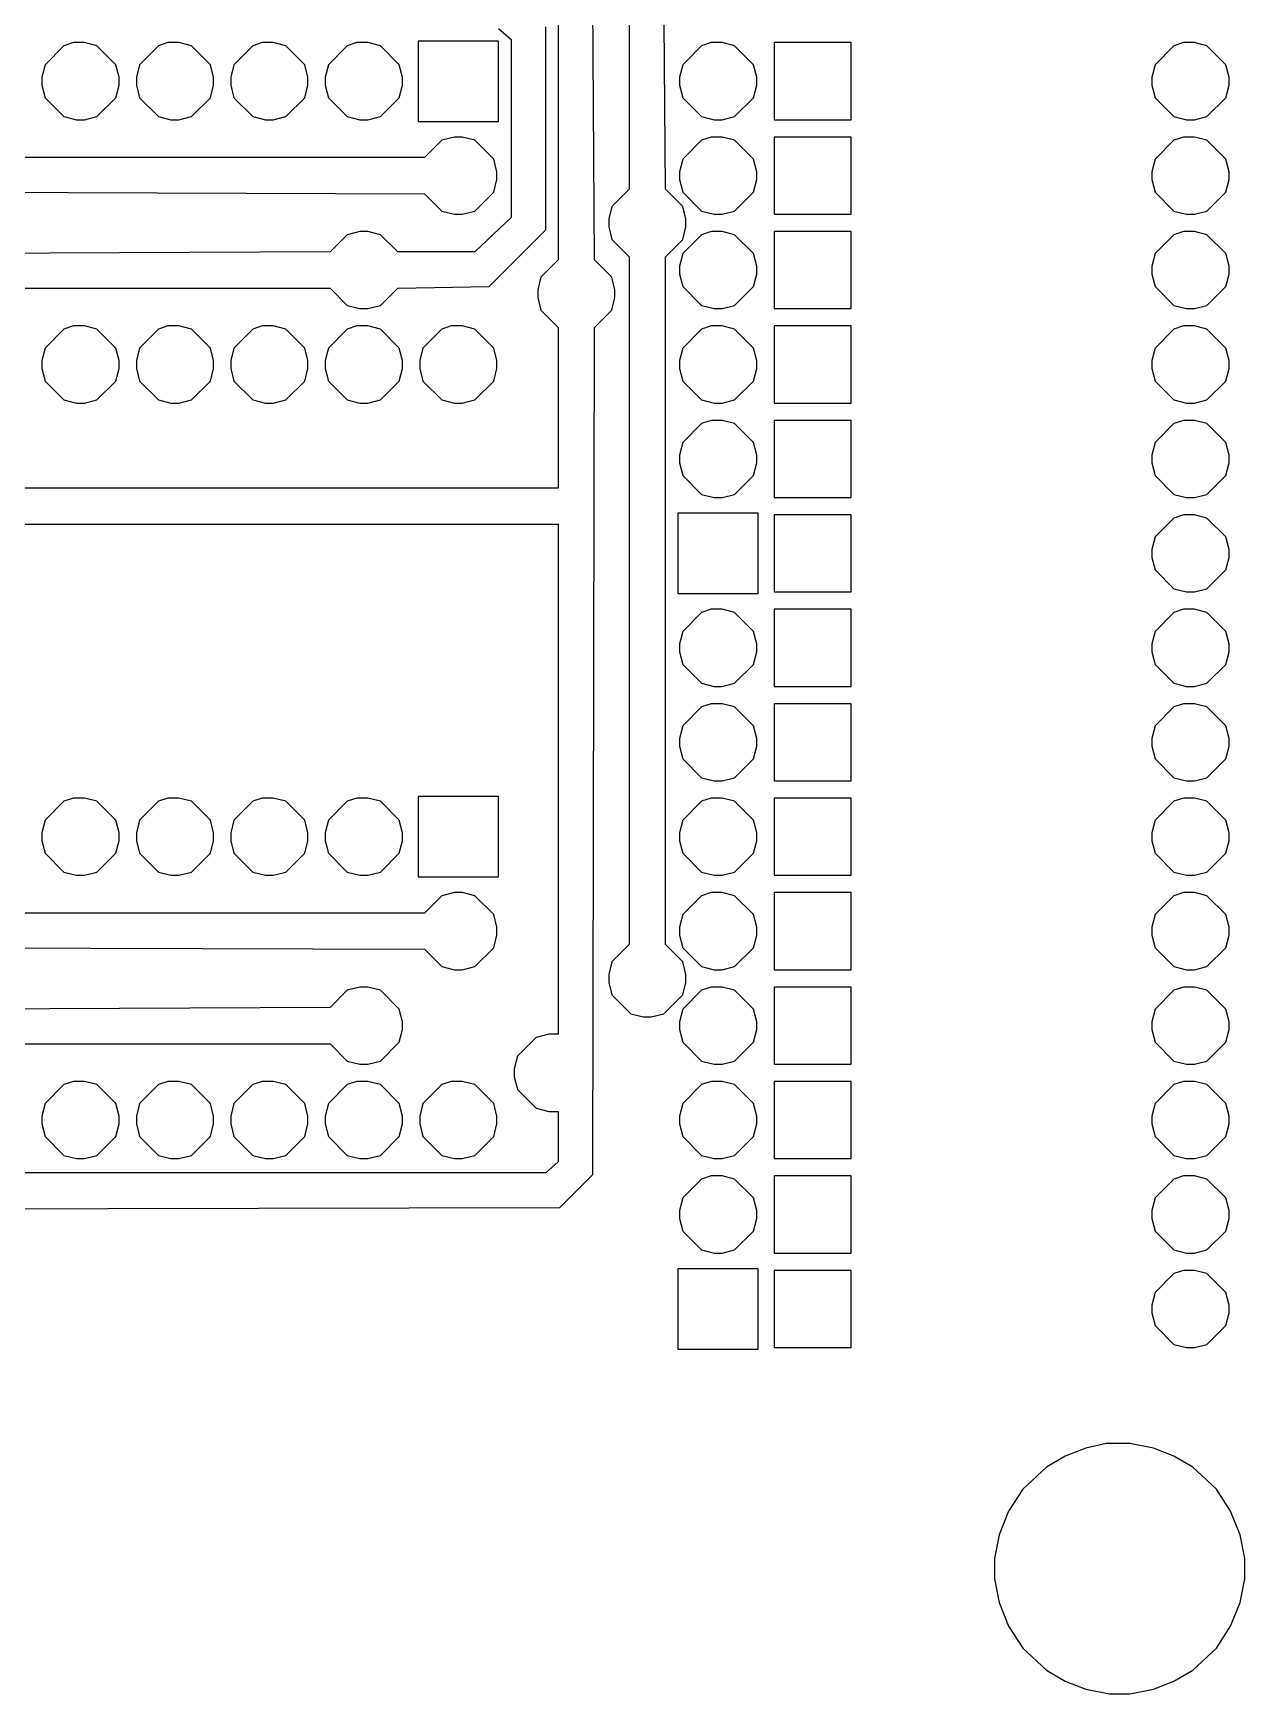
# Model space of a CAD drawing. Header units: millimetres. Extents: x 2 to 82, y 1 to 183.
# Drawn here: x 49.55 to 82.13, y 1.06 to 45.72 of the extents above; entities that cross this region are included whole.
import ezdxf

# ---------------------------------------------------------------- set-up
doc = ezdxf.new("R2010")
doc.units = ezdxf.units.MM
doc.layers.add('Default', color=70, linetype='Continuous')

msp = doc.modelspace()

# ---------------------------------------------------------------- linework, layer by layer
at = {"layer": 'Default'}
for points in [[(65.574333, 46.820667), (65.574333, 41.529), (65.108667, 41.063333), (65.024, 40.724667), (65.024, 40.513), (65.108667, 40.174333), (65.574333, 39.708667), (65.574333, 21.209), (65.108667, 20.743333), (65.024, 20.404667), (65.024, 20.193), (65.108667, 19.854333), (65.616667, 19.346333), (65.955333, 19.261667), (66.167, 19.261667), (66.505667, 19.346333), (67.013667, 19.854333), (67.098333, 20.193), (67.098333, 20.404667), (67.013667, 20.743333), (66.548, 21.209), (66.548, 39.708667), (67.013667, 40.174333), (67.098333, 40.513), (67.098333, 40.724667), (67.013667, 41.063333), (66.548, 41.529), (66.505667, 47.159333)], [(65.574333, 46.820667), (65.574333, 41.529), (65.108667, 41.063333), (65.024, 40.724667), (65.024, 40.513), (65.108667, 40.174333), (65.574333, 39.708667), (65.574333, 21.209), (65.108667, 20.743333), (65.024, 20.404667), (65.024, 20.193), (65.108667, 19.854333), (65.616667, 19.346333), (65.955333, 19.261667), (66.167, 19.261667), (66.505667, 19.346333), (67.013667, 19.854333), (67.098333, 20.193), (67.098333, 20.404667), (67.013667, 20.743333), (66.548, 21.209), (66.548, 39.708667), (67.013667, 40.174333), (67.098333, 40.513), (67.098333, 40.724667), (67.013667, 41.063333), (66.548, 41.529), (66.505667, 47.159333)], [(47.498, 14.097), (63.711667, 14.139333), (64.600667, 15.028333), (64.643, 37.803667), (65.108667, 38.269333), (65.193333, 38.608), (65.193333, 38.819667), (65.108667, 39.158333), (64.643, 39.624), (64.600667, 46.524333)], [(47.498, 14.097), (63.711667, 14.139333), (64.600667, 15.028333), (64.643, 37.803667), (65.108667, 38.269333), (65.193333, 38.608), (65.193333, 38.819667), (65.108667, 39.158333), (64.643, 39.624), (64.600667, 46.524333)], [(63.669333, 46.185667), (63.669333, 39.624), (63.203667, 39.158333), (63.119, 38.819667), (63.119, 38.608), (63.203667, 38.269333), (63.669333, 37.803667), (63.669333, 33.485667), (41.571333, 33.485667)], [(63.669333, 46.185667), (63.669333, 39.624), (63.203667, 39.158333), (63.119, 38.819667), (63.119, 38.608), (63.203667, 38.269333), (63.669333, 37.803667), (63.669333, 33.485667), (41.571333, 33.485667)], [(62.060667, 45.847), (62.399333, 45.550667), (62.399333, 40.767), (61.425667, 39.835667), (59.351333, 39.835667), (58.885667, 40.301333), (58.547, 40.386), (58.335333, 40.386), (57.996667, 40.301333), (57.531, 39.835667), (48.090667, 39.793333)], [(62.060667, 45.847), (62.399333, 45.550667), (62.399333, 40.767), (61.425667, 39.835667), (59.351333, 39.835667), (58.885667, 40.301333), (58.547, 40.386), (58.335333, 40.386), (57.996667, 40.301333), (57.531, 39.835667), (48.090667, 39.793333)], [(48.471667, 38.862), (57.531, 38.862), (57.996667, 38.396333), (58.335333, 38.311667), (58.547, 38.311667), (58.885667, 38.396333), (59.351333, 38.862), (61.806667, 38.904333), (63.330667, 40.428333), (63.330667, 45.889333)], [(48.471667, 38.862), (57.531, 38.862), (57.996667, 38.396333), (58.335333, 38.311667), (58.547, 38.311667), (58.885667, 38.396333), (59.351333, 38.862), (61.806667, 38.904333), (63.330667, 40.428333), (63.330667, 45.889333)], [(50.630667, 45.466), (50.630667, 45.466), (50.376667, 45.381333), (49.868667, 44.873333), (49.784, 44.534667), (49.784, 44.323), (49.868667, 43.984333), (50.376667, 43.476333), (50.715333, 43.391667), (50.927, 43.391667), (51.265667, 43.476333), (51.773667, 43.984333), (51.858333, 44.323), (51.858333, 44.534667), (51.773667, 44.873333), (51.265667, 45.381333), (50.927, 45.466), (50.630667, 45.466)], [(50.630667, 45.466), (50.630667, 45.466), (50.376667, 45.381333), (49.868667, 44.873333), (49.784, 44.534667), (49.784, 44.323), (49.868667, 43.984333), (50.376667, 43.476333), (50.715333, 43.391667), (50.927, 43.391667), (51.265667, 43.476333), (51.773667, 43.984333), (51.858333, 44.323), (51.858333, 44.534667), (51.773667, 44.873333), (51.265667, 45.381333), (50.927, 45.466), (50.630667, 45.466)], [(53.170667, 45.466), (53.170667, 45.466), (52.916667, 45.381333), (52.408667, 44.873333), (52.324, 44.534667), (52.324, 44.323), (52.408667, 43.984333), (52.916667, 43.476333), (53.255333, 43.391667), (53.467, 43.391667), (53.805667, 43.476333), (54.313667, 43.984333), (54.398333, 44.323), (54.398333, 44.534667), (54.313667, 44.873333), (53.805667, 45.381333), (53.467, 45.466), (53.170667, 45.466)], [(53.170667, 45.466), (53.170667, 45.466), (52.916667, 45.381333), (52.408667, 44.873333), (52.324, 44.534667), (52.324, 44.323), (52.408667, 43.984333), (52.916667, 43.476333), (53.255333, 43.391667), (53.467, 43.391667), (53.805667, 43.476333), (54.313667, 43.984333), (54.398333, 44.323), (54.398333, 44.534667), (54.313667, 44.873333), (53.805667, 45.381333), (53.467, 45.466), (53.170667, 45.466)], [(55.710667, 45.466), (55.710667, 45.466), (55.456667, 45.381333), (54.948667, 44.873333), (54.864, 44.534667), (54.864, 44.323), (54.948667, 43.984333), (55.456667, 43.476333), (55.795333, 43.391667), (56.007, 43.391667), (56.345667, 43.476333), (56.853667, 43.984333), (56.938333, 44.323), (56.938333, 44.534667), (56.853667, 44.873333), (56.345667, 45.381333), (56.007, 45.466), (55.710667, 45.466)], [(55.710667, 45.466), (55.710667, 45.466), (55.456667, 45.381333), (54.948667, 44.873333), (54.864, 44.534667), (54.864, 44.323), (54.948667, 43.984333), (55.456667, 43.476333), (55.795333, 43.391667), (56.007, 43.391667), (56.345667, 43.476333), (56.853667, 43.984333), (56.938333, 44.323), (56.938333, 44.534667), (56.853667, 44.873333), (56.345667, 45.381333), (56.007, 45.466), (55.710667, 45.466)], [(58.250667, 45.466), (58.250667, 45.466), (57.996667, 45.381333), (57.488667, 44.873333), (57.404, 44.534667), (57.404, 44.323), (57.488667, 43.984333), (57.996667, 43.476333), (58.335333, 43.391667), (58.547, 43.391667), (58.885667, 43.476333), (59.393667, 43.984333), (59.478333, 44.323), (59.478333, 44.534667), (59.393667, 44.873333), (58.885667, 45.381333), (58.547, 45.466), (58.250667, 45.466)], [(58.250667, 45.466), (58.250667, 45.466), (57.996667, 45.381333), (57.488667, 44.873333), (57.404, 44.534667), (57.404, 44.323), (57.488667, 43.984333), (57.996667, 43.476333), (58.335333, 43.391667), (58.547, 43.391667), (58.885667, 43.476333), (59.393667, 43.984333), (59.478333, 44.323), (59.478333, 44.534667), (59.393667, 44.873333), (58.885667, 45.381333), (58.547, 45.466), (58.250667, 45.466)], [(59.901667, 45.508333), (59.901667, 45.508333), (59.901667, 43.349333), (62.060667, 43.349333), (62.060667, 45.508333), (59.901667, 45.508333)], [(59.901667, 45.508333), (59.901667, 45.508333), (59.901667, 43.349333), (62.060667, 43.349333), (62.060667, 45.508333), (59.901667, 45.508333)], [(67.775667, 45.466), (67.775667, 45.466), (67.521667, 45.381333), (67.013667, 44.873333), (66.929, 44.534667), (66.929, 44.323), (67.013667, 43.984333), (67.521667, 43.476333), (67.860333, 43.391667), (68.072, 43.391667), (68.410667, 43.476333), (68.918667, 43.984333), (69.003333, 44.323), (69.003333, 44.534667), (68.918667, 44.873333), (68.410667, 45.381333), (68.072, 45.466), (67.775667, 45.466)], [(67.775667, 45.466), (67.775667, 45.466), (67.521667, 45.381333), (67.013667, 44.873333), (66.929, 44.534667), (66.929, 44.323), (67.013667, 43.984333), (67.521667, 43.476333), (67.860333, 43.391667), (68.072, 43.391667), (68.410667, 43.476333), (68.918667, 43.984333), (69.003333, 44.323), (69.003333, 44.534667), (68.918667, 44.873333), (68.410667, 45.381333), (68.072, 45.466), (67.775667, 45.466)], [(69.469, 45.466), (69.469, 45.466), (69.469, 43.391667), (71.543333, 43.391667), (71.543333, 45.466), (69.469, 45.466)], [(69.469, 45.466), (69.469, 45.466), (69.469, 43.391667), (71.543333, 43.391667), (71.543333, 45.466), (69.469, 45.466)], [(80.475667, 45.466), (80.475667, 45.466), (80.221667, 45.381333), (79.713667, 44.873333), (79.629, 44.534667), (79.629, 44.323), (79.713667, 43.984333), (80.221667, 43.476333), (80.560333, 43.391667), (80.772, 43.391667), (81.110667, 43.476333), (81.618667, 43.984333), (81.703333, 44.323), (81.703333, 44.534667), (81.618667, 44.873333), (81.110667, 45.381333), (80.772, 45.466), (80.475667, 45.466)], [(80.475667, 45.466), (80.475667, 45.466), (80.221667, 45.381333), (79.713667, 44.873333), (79.629, 44.534667), (79.629, 44.323), (79.713667, 43.984333), (80.221667, 43.476333), (80.560333, 43.391667), (80.772, 43.391667), (81.110667, 43.476333), (81.618667, 43.984333), (81.703333, 44.323), (81.703333, 44.534667), (81.618667, 44.873333), (81.110667, 45.381333), (80.772, 45.466), (80.475667, 45.466)], [(48.090667, 41.444333), (60.071, 41.402), (60.536667, 40.936333), (60.875333, 40.851667), (61.087, 40.851667), (61.425667, 40.936333), (61.933667, 41.444333), (62.018333, 41.783), (62.018333, 41.994667), (61.933667, 42.333333), (61.425667, 42.841333), (61.087, 42.926), (60.875333, 42.926), (60.536667, 42.841333), (60.071, 42.375667), (48.471667, 42.375667)], [(48.090667, 41.444333), (60.071, 41.402), (60.536667, 40.936333), (60.875333, 40.851667), (61.087, 40.851667), (61.425667, 40.936333), (61.933667, 41.444333), (62.018333, 41.783), (62.018333, 41.994667), (61.933667, 42.333333), (61.425667, 42.841333), (61.087, 42.926), (60.875333, 42.926), (60.536667, 42.841333), (60.071, 42.375667), (48.471667, 42.375667)], [(67.775667, 42.926), (67.775667, 42.926), (67.521667, 42.841333), (67.013667, 42.333333), (66.929, 41.994667), (66.929, 41.783), (67.013667, 41.444333), (67.521667, 40.936333), (67.860333, 40.851667), (68.072, 40.851667), (68.410667, 40.936333), (68.918667, 41.444333), (69.003333, 41.783), (69.003333, 41.994667), (68.918667, 42.333333), (68.410667, 42.841333), (68.072, 42.926), (67.775667, 42.926)], [(67.775667, 42.926), (67.775667, 42.926), (67.521667, 42.841333), (67.013667, 42.333333), (66.929, 41.994667), (66.929, 41.783), (67.013667, 41.444333), (67.521667, 40.936333), (67.860333, 40.851667), (68.072, 40.851667), (68.410667, 40.936333), (68.918667, 41.444333), (69.003333, 41.783), (69.003333, 41.994667), (68.918667, 42.333333), (68.410667, 42.841333), (68.072, 42.926), (67.775667, 42.926)], [(69.469, 42.926), (69.469, 42.926), (69.469, 40.851667), (71.543333, 40.851667), (71.543333, 42.926), (69.469, 42.926)], [(69.469, 42.926), (69.469, 42.926), (69.469, 40.851667), (71.543333, 40.851667), (71.543333, 42.926), (69.469, 42.926)], [(80.475667, 42.926), (80.475667, 42.926), (80.221667, 42.841333), (79.713667, 42.333333), (79.629, 41.994667), (79.629, 41.783), (79.713667, 41.444333), (80.221667, 40.936333), (80.560333, 40.851667), (80.772, 40.851667), (81.110667, 40.936333), (81.618667, 41.444333), (81.703333, 41.783), (81.703333, 41.994667), (81.618667, 42.333333), (81.110667, 42.841333), (80.772, 42.926), (80.475667, 42.926)], [(80.475667, 42.926), (80.475667, 42.926), (80.221667, 42.841333), (79.713667, 42.333333), (79.629, 41.994667), (79.629, 41.783), (79.713667, 41.444333), (80.221667, 40.936333), (80.560333, 40.851667), (80.772, 40.851667), (81.110667, 40.936333), (81.618667, 41.444333), (81.703333, 41.783), (81.703333, 41.994667), (81.618667, 42.333333), (81.110667, 42.841333), (80.772, 42.926), (80.475667, 42.926)], [(67.775667, 40.386), (67.775667, 40.386), (67.521667, 40.301333), (67.013667, 39.793333), (66.929, 39.454667), (66.929, 39.243), (67.013667, 38.904333), (67.521667, 38.396333), (67.860333, 38.311667), (68.072, 38.311667), (68.410667, 38.396333), (68.918667, 38.904333), (69.003333, 39.243), (69.003333, 39.454667), (68.918667, 39.793333), (68.410667, 40.301333), (68.072, 40.386), (67.775667, 40.386)], [(67.775667, 40.386), (67.775667, 40.386), (67.521667, 40.301333), (67.013667, 39.793333), (66.929, 39.454667), (66.929, 39.243), (67.013667, 38.904333), (67.521667, 38.396333), (67.860333, 38.311667), (68.072, 38.311667), (68.410667, 38.396333), (68.918667, 38.904333), (69.003333, 39.243), (69.003333, 39.454667), (68.918667, 39.793333), (68.410667, 40.301333), (68.072, 40.386), (67.775667, 40.386)], [(69.469, 40.386), (69.469, 40.386), (69.469, 38.311667), (71.543333, 38.311667), (71.543333, 40.386), (69.469, 40.386)], [(69.469, 40.386), (69.469, 40.386), (69.469, 38.311667), (71.543333, 38.311667), (71.543333, 40.386), (69.469, 40.386)], [(80.475667, 40.386), (80.475667, 40.386), (80.221667, 40.301333), (79.713667, 39.793333), (79.629, 39.454667), (79.629, 39.243), (79.713667, 38.904333), (80.221667, 38.396333), (80.560333, 38.311667), (80.772, 38.311667), (81.110667, 38.396333), (81.618667, 38.904333), (81.703333, 39.243), (81.703333, 39.454667), (81.618667, 39.793333), (81.110667, 40.301333), (80.772, 40.386), (80.475667, 40.386)], [(80.475667, 40.386), (80.475667, 40.386), (80.221667, 40.301333), (79.713667, 39.793333), (79.629, 39.454667), (79.629, 39.243), (79.713667, 38.904333), (80.221667, 38.396333), (80.560333, 38.311667), (80.772, 38.311667), (81.110667, 38.396333), (81.618667, 38.904333), (81.703333, 39.243), (81.703333, 39.454667), (81.618667, 39.793333), (81.110667, 40.301333), (80.772, 40.386), (80.475667, 40.386)], [(50.630667, 37.846), (50.630667, 37.846), (50.376667, 37.761333), (49.868667, 37.253333), (49.784, 36.914667), (49.784, 36.703), (49.868667, 36.364333), (50.376667, 35.856333), (50.715333, 35.771667), (50.927, 35.771667), (51.265667, 35.856333), (51.773667, 36.364333), (51.858333, 36.703), (51.858333, 36.914667), (51.773667, 37.253333), (51.265667, 37.761333), (50.927, 37.846), (50.630667, 37.846)], [(50.630667, 37.846), (50.630667, 37.846), (50.376667, 37.761333), (49.868667, 37.253333), (49.784, 36.914667), (49.784, 36.703), (49.868667, 36.364333), (50.376667, 35.856333), (50.715333, 35.771667), (50.927, 35.771667), (51.265667, 35.856333), (51.773667, 36.364333), (51.858333, 36.703), (51.858333, 36.914667), (51.773667, 37.253333), (51.265667, 37.761333), (50.927, 37.846), (50.630667, 37.846)], [(53.170667, 37.846), (53.170667, 37.846), (52.916667, 37.761333), (52.408667, 37.253333), (52.324, 36.914667), (52.324, 36.703), (52.408667, 36.364333), (52.916667, 35.856333), (53.255333, 35.771667), (53.467, 35.771667), (53.805667, 35.856333), (54.313667, 36.364333), (54.398333, 36.703), (54.398333, 36.914667), (54.313667, 37.253333), (53.805667, 37.761333), (53.467, 37.846), (53.170667, 37.846)], [(53.170667, 37.846), (53.170667, 37.846), (52.916667, 37.761333), (52.408667, 37.253333), (52.324, 36.914667), (52.324, 36.703), (52.408667, 36.364333), (52.916667, 35.856333), (53.255333, 35.771667), (53.467, 35.771667), (53.805667, 35.856333), (54.313667, 36.364333), (54.398333, 36.703), (54.398333, 36.914667), (54.313667, 37.253333), (53.805667, 37.761333), (53.467, 37.846), (53.170667, 37.846)], [(55.710667, 37.846), (55.710667, 37.846), (55.456667, 37.761333), (54.948667, 37.253333), (54.864, 36.914667), (54.864, 36.703), (54.948667, 36.364333), (55.456667, 35.856333), (55.795333, 35.771667), (56.007, 35.771667), (56.345667, 35.856333), (56.853667, 36.364333), (56.938333, 36.703), (56.938333, 36.914667), (56.853667, 37.253333), (56.345667, 37.761333), (56.007, 37.846), (55.710667, 37.846)], [(55.710667, 37.846), (55.710667, 37.846), (55.456667, 37.761333), (54.948667, 37.253333), (54.864, 36.914667), (54.864, 36.703), (54.948667, 36.364333), (55.456667, 35.856333), (55.795333, 35.771667), (56.007, 35.771667), (56.345667, 35.856333), (56.853667, 36.364333), (56.938333, 36.703), (56.938333, 36.914667), (56.853667, 37.253333), (56.345667, 37.761333), (56.007, 37.846), (55.710667, 37.846)], [(58.250667, 37.846), (58.250667, 37.846), (57.996667, 37.761333), (57.488667, 37.253333), (57.404, 36.914667), (57.404, 36.703), (57.488667, 36.364333), (57.996667, 35.856333), (58.335333, 35.771667), (58.547, 35.771667), (58.885667, 35.856333), (59.393667, 36.364333), (59.478333, 36.703), (59.478333, 36.914667), (59.393667, 37.253333), (58.885667, 37.761333), (58.547, 37.846), (58.250667, 37.846)], [(58.250667, 37.846), (58.250667, 37.846), (57.996667, 37.761333), (57.488667, 37.253333), (57.404, 36.914667), (57.404, 36.703), (57.488667, 36.364333), (57.996667, 35.856333), (58.335333, 35.771667), (58.547, 35.771667), (58.885667, 35.856333), (59.393667, 36.364333), (59.478333, 36.703), (59.478333, 36.914667), (59.393667, 37.253333), (58.885667, 37.761333), (58.547, 37.846), (58.250667, 37.846)], [(60.790667, 37.846), (60.790667, 37.846), (60.536667, 37.761333), (60.028667, 37.253333), (59.944, 36.914667), (59.944, 36.703), (60.028667, 36.364333), (60.536667, 35.856333), (60.875333, 35.771667), (61.087, 35.771667), (61.425667, 35.856333), (61.933667, 36.364333), (62.018333, 36.703), (62.018333, 36.914667), (61.933667, 37.253333), (61.425667, 37.761333), (61.087, 37.846), (60.790667, 37.846)], [(60.790667, 37.846), (60.790667, 37.846), (60.536667, 37.761333), (60.028667, 37.253333), (59.944, 36.914667), (59.944, 36.703), (60.028667, 36.364333), (60.536667, 35.856333), (60.875333, 35.771667), (61.087, 35.771667), (61.425667, 35.856333), (61.933667, 36.364333), (62.018333, 36.703), (62.018333, 36.914667), (61.933667, 37.253333), (61.425667, 37.761333), (61.087, 37.846), (60.790667, 37.846)], [(67.775667, 37.846), (67.775667, 37.846), (67.521667, 37.761333), (67.013667, 37.253333), (66.929, 36.914667), (66.929, 36.703), (67.013667, 36.364333), (67.521667, 35.856333), (67.860333, 35.771667), (68.072, 35.771667), (68.410667, 35.856333), (68.918667, 36.364333), (69.003333, 36.703), (69.003333, 36.914667), (68.918667, 37.253333), (68.410667, 37.761333), (68.072, 37.846), (67.775667, 37.846)], [(67.775667, 37.846), (67.775667, 37.846), (67.521667, 37.761333), (67.013667, 37.253333), (66.929, 36.914667), (66.929, 36.703), (67.013667, 36.364333), (67.521667, 35.856333), (67.860333, 35.771667), (68.072, 35.771667), (68.410667, 35.856333), (68.918667, 36.364333), (69.003333, 36.703), (69.003333, 36.914667), (68.918667, 37.253333), (68.410667, 37.761333), (68.072, 37.846), (67.775667, 37.846)], [(69.469, 37.846), (69.469, 37.846), (69.469, 35.771667), (71.543333, 35.771667), (71.543333, 37.846), (69.469, 37.846)], [(69.469, 37.846), (69.469, 37.846), (69.469, 35.771667), (71.543333, 35.771667), (71.543333, 37.846), (69.469, 37.846)], [(80.475667, 37.846), (80.475667, 37.846), (80.221667, 37.761333), (79.713667, 37.253333), (79.629, 36.914667), (79.629, 36.703), (79.713667, 36.364333), (80.221667, 35.856333), (80.560333, 35.771667), (80.772, 35.771667), (81.110667, 35.856333), (81.618667, 36.364333), (81.703333, 36.703), (81.703333, 36.914667), (81.618667, 37.253333), (81.110667, 37.761333), (80.772, 37.846), (80.475667, 37.846)], [(80.475667, 37.846), (80.475667, 37.846), (80.221667, 37.761333), (79.713667, 37.253333), (79.629, 36.914667), (79.629, 36.703), (79.713667, 36.364333), (80.221667, 35.856333), (80.560333, 35.771667), (80.772, 35.771667), (81.110667, 35.856333), (81.618667, 36.364333), (81.703333, 36.703), (81.703333, 36.914667), (81.618667, 37.253333), (81.110667, 37.761333), (80.772, 37.846), (80.475667, 37.846)], [(67.775667, 35.306), (67.775667, 35.306), (67.521667, 35.221333), (67.013667, 34.713333), (66.929, 34.374667), (66.929, 34.163), (67.013667, 33.824333), (67.521667, 33.316333), (67.860333, 33.231667), (68.072, 33.231667), (68.410667, 33.316333), (68.918667, 33.824333), (69.003333, 34.163), (69.003333, 34.374667), (68.918667, 34.713333), (68.410667, 35.221333), (68.072, 35.306), (67.775667, 35.306)], [(67.775667, 35.306), (67.775667, 35.306), (67.521667, 35.221333), (67.013667, 34.713333), (66.929, 34.374667), (66.929, 34.163), (67.013667, 33.824333), (67.521667, 33.316333), (67.860333, 33.231667), (68.072, 33.231667), (68.410667, 33.316333), (68.918667, 33.824333), (69.003333, 34.163), (69.003333, 34.374667), (68.918667, 34.713333), (68.410667, 35.221333), (68.072, 35.306), (67.775667, 35.306)], [(69.469, 35.306), (69.469, 35.306), (69.469, 33.231667), (71.543333, 33.231667), (71.543333, 35.306), (69.469, 35.306)], [(69.469, 35.306), (69.469, 35.306), (69.469, 33.231667), (71.543333, 33.231667), (71.543333, 35.306), (69.469, 35.306)], [(80.475667, 35.306), (80.475667, 35.306), (80.221667, 35.221333), (79.713667, 34.713333), (79.629, 34.374667), (79.629, 34.163), (79.713667, 33.824333), (80.221667, 33.316333), (80.560333, 33.231667), (80.772, 33.231667), (81.110667, 33.316333), (81.618667, 33.824333), (81.703333, 34.163), (81.703333, 34.374667), (81.618667, 34.713333), (81.110667, 35.221333), (80.772, 35.306), (80.475667, 35.306)], [(80.475667, 35.306), (80.475667, 35.306), (80.221667, 35.221333), (79.713667, 34.713333), (79.629, 34.374667), (79.629, 34.163), (79.713667, 33.824333), (80.221667, 33.316333), (80.560333, 33.231667), (80.772, 33.231667), (81.110667, 33.316333), (81.618667, 33.824333), (81.703333, 34.163), (81.703333, 34.374667), (81.618667, 34.713333), (81.110667, 35.221333), (80.772, 35.306), (80.475667, 35.306)], [(66.886667, 32.808333), (66.886667, 32.808333), (66.886667, 30.649333), (69.045667, 30.649333), (69.045667, 32.808333), (66.886667, 32.808333)], [(66.886667, 32.808333), (66.886667, 32.808333), (66.886667, 30.649333), (69.045667, 30.649333), (69.045667, 32.808333), (66.886667, 32.808333)], [(69.469, 32.766), (69.469, 32.766), (69.469, 30.691667), (71.543333, 30.691667), (71.543333, 32.766), (69.469, 32.766)], [(69.469, 32.766), (69.469, 32.766), (69.469, 30.691667), (71.543333, 30.691667), (71.543333, 32.766), (69.469, 32.766)], [(80.475667, 32.766), (80.475667, 32.766), (80.221667, 32.681333), (79.713667, 32.173333), (79.629, 31.834667), (79.629, 31.623), (79.713667, 31.284333), (80.221667, 30.776333), (80.560333, 30.691667), (80.772, 30.691667), (81.110667, 30.776333), (81.618667, 31.284333), (81.703333, 31.623), (81.703333, 31.834667), (81.618667, 32.173333), (81.110667, 32.681333), (80.772, 32.766), (80.475667, 32.766)], [(80.475667, 32.766), (80.475667, 32.766), (80.221667, 32.681333), (79.713667, 32.173333), (79.629, 31.834667), (79.629, 31.623), (79.713667, 31.284333), (80.221667, 30.776333), (80.560333, 30.691667), (80.772, 30.691667), (81.110667, 30.776333), (81.618667, 31.284333), (81.703333, 31.623), (81.703333, 31.834667), (81.618667, 32.173333), (81.110667, 32.681333), (80.772, 32.766), (80.475667, 32.766)], [(41.571333, 32.512), (63.669333, 32.512), (63.669333, 18.796), (63.415333, 18.796), (63.076667, 18.711333), (62.568667, 18.203333), (62.484, 17.864667), (62.484, 17.653), (62.568667, 17.314333), (63.076667, 16.806333), (63.415333, 16.721667), (63.669333, 16.721667), (63.669333, 15.367), (63.330667, 15.070667), (20.489333, 15.070667)], [(41.571333, 32.512), (63.669333, 32.512), (63.669333, 18.796), (63.415333, 18.796), (63.076667, 18.711333), (62.568667, 18.203333), (62.484, 17.864667), (62.484, 17.653), (62.568667, 17.314333), (63.076667, 16.806333), (63.415333, 16.721667), (63.669333, 16.721667), (63.669333, 15.367), (63.330667, 15.070667), (20.489333, 15.070667)], [(67.775667, 30.226), (67.775667, 30.226), (67.521667, 30.141333), (67.013667, 29.633333), (66.929, 29.294667), (66.929, 29.083), (67.013667, 28.744333), (67.521667, 28.236333), (67.860333, 28.151667), (68.072, 28.151667), (68.410667, 28.236333), (68.918667, 28.744333), (69.003333, 29.083), (69.003333, 29.294667), (68.918667, 29.633333), (68.410667, 30.141333), (68.072, 30.226), (67.775667, 30.226)], [(67.775667, 30.226), (67.775667, 30.226), (67.521667, 30.141333), (67.013667, 29.633333), (66.929, 29.294667), (66.929, 29.083), (67.013667, 28.744333), (67.521667, 28.236333), (67.860333, 28.151667), (68.072, 28.151667), (68.410667, 28.236333), (68.918667, 28.744333), (69.003333, 29.083), (69.003333, 29.294667), (68.918667, 29.633333), (68.410667, 30.141333), (68.072, 30.226), (67.775667, 30.226)], [(69.469, 30.226), (69.469, 30.226), (69.469, 28.151667), (71.543333, 28.151667), (71.543333, 30.226), (69.469, 30.226)], [(69.469, 30.226), (69.469, 30.226), (69.469, 28.151667), (71.543333, 28.151667), (71.543333, 30.226), (69.469, 30.226)], [(80.475667, 30.226), (80.475667, 30.226), (80.221667, 30.141333), (79.713667, 29.633333), (79.629, 29.294667), (79.629, 29.083), (79.713667, 28.744333), (80.221667, 28.236333), (80.560333, 28.151667), (80.772, 28.151667), (81.110667, 28.236333), (81.618667, 28.744333), (81.703333, 29.083), (81.703333, 29.294667), (81.618667, 29.633333), (81.110667, 30.141333), (80.772, 30.226), (80.475667, 30.226)], [(80.475667, 30.226), (80.475667, 30.226), (80.221667, 30.141333), (79.713667, 29.633333), (79.629, 29.294667), (79.629, 29.083), (79.713667, 28.744333), (80.221667, 28.236333), (80.560333, 28.151667), (80.772, 28.151667), (81.110667, 28.236333), (81.618667, 28.744333), (81.703333, 29.083), (81.703333, 29.294667), (81.618667, 29.633333), (81.110667, 30.141333), (80.772, 30.226), (80.475667, 30.226)], [(67.775667, 27.686), (67.775667, 27.686), (67.521667, 27.601333), (67.013667, 27.093333), (66.929, 26.754667), (66.929, 26.543), (67.013667, 26.204333), (67.521667, 25.696333), (67.860333, 25.611667), (68.072, 25.611667), (68.410667, 25.696333), (68.918667, 26.204333), (69.003333, 26.543), (69.003333, 26.754667), (68.918667, 27.093333), (68.410667, 27.601333), (68.072, 27.686), (67.775667, 27.686)], [(67.775667, 27.686), (67.775667, 27.686), (67.521667, 27.601333), (67.013667, 27.093333), (66.929, 26.754667), (66.929, 26.543), (67.013667, 26.204333), (67.521667, 25.696333), (67.860333, 25.611667), (68.072, 25.611667), (68.410667, 25.696333), (68.918667, 26.204333), (69.003333, 26.543), (69.003333, 26.754667), (68.918667, 27.093333), (68.410667, 27.601333), (68.072, 27.686), (67.775667, 27.686)], [(69.469, 27.686), (69.469, 27.686), (69.469, 25.611667), (71.543333, 25.611667), (71.543333, 27.686), (69.469, 27.686)], [(69.469, 27.686), (69.469, 27.686), (69.469, 25.611667), (71.543333, 25.611667), (71.543333, 27.686), (69.469, 27.686)], [(80.475667, 27.686), (80.475667, 27.686), (80.221667, 27.601333), (79.713667, 27.093333), (79.629, 26.754667), (79.629, 26.543), (79.713667, 26.204333), (80.221667, 25.696333), (80.560333, 25.611667), (80.772, 25.611667), (81.110667, 25.696333), (81.618667, 26.204333), (81.703333, 26.543), (81.703333, 26.754667), (81.618667, 27.093333), (81.110667, 27.601333), (80.772, 27.686), (80.475667, 27.686)], [(80.475667, 27.686), (80.475667, 27.686), (80.221667, 27.601333), (79.713667, 27.093333), (79.629, 26.754667), (79.629, 26.543), (79.713667, 26.204333), (80.221667, 25.696333), (80.560333, 25.611667), (80.772, 25.611667), (81.110667, 25.696333), (81.618667, 26.204333), (81.703333, 26.543), (81.703333, 26.754667), (81.618667, 27.093333), (81.110667, 27.601333), (80.772, 27.686), (80.475667, 27.686)], [(50.630667, 25.146), (50.630667, 25.146), (50.376667, 25.061333), (49.868667, 24.553333), (49.784, 24.214667), (49.784, 24.003), (49.868667, 23.664333), (50.376667, 23.156333), (50.715333, 23.071667), (50.927, 23.071667), (51.265667, 23.156333), (51.773667, 23.664333), (51.858333, 24.003), (51.858333, 24.214667), (51.773667, 24.553333), (51.265667, 25.061333), (50.927, 25.146), (50.630667, 25.146)], [(50.630667, 25.146), (50.630667, 25.146), (50.376667, 25.061333), (49.868667, 24.553333), (49.784, 24.214667), (49.784, 24.003), (49.868667, 23.664333), (50.376667, 23.156333), (50.715333, 23.071667), (50.927, 23.071667), (51.265667, 23.156333), (51.773667, 23.664333), (51.858333, 24.003), (51.858333, 24.214667), (51.773667, 24.553333), (51.265667, 25.061333), (50.927, 25.146), (50.630667, 25.146)], [(53.170667, 25.146), (53.170667, 25.146), (52.916667, 25.061333), (52.408667, 24.553333), (52.324, 24.214667), (52.324, 24.003), (52.408667, 23.664333), (52.916667, 23.156333), (53.255333, 23.071667), (53.467, 23.071667), (53.805667, 23.156333), (54.313667, 23.664333), (54.398333, 24.003), (54.398333, 24.214667), (54.313667, 24.553333), (53.805667, 25.061333), (53.467, 25.146), (53.170667, 25.146)], [(53.170667, 25.146), (53.170667, 25.146), (52.916667, 25.061333), (52.408667, 24.553333), (52.324, 24.214667), (52.324, 24.003), (52.408667, 23.664333), (52.916667, 23.156333), (53.255333, 23.071667), (53.467, 23.071667), (53.805667, 23.156333), (54.313667, 23.664333), (54.398333, 24.003), (54.398333, 24.214667), (54.313667, 24.553333), (53.805667, 25.061333), (53.467, 25.146), (53.170667, 25.146)], [(55.710667, 25.146), (55.710667, 25.146), (55.456667, 25.061333), (54.948667, 24.553333), (54.864, 24.214667), (54.864, 24.003), (54.948667, 23.664333), (55.456667, 23.156333), (55.795333, 23.071667), (56.007, 23.071667), (56.345667, 23.156333), (56.853667, 23.664333), (56.938333, 24.003), (56.938333, 24.214667), (56.853667, 24.553333), (56.345667, 25.061333), (56.007, 25.146), (55.710667, 25.146)], [(55.710667, 25.146), (55.710667, 25.146), (55.456667, 25.061333), (54.948667, 24.553333), (54.864, 24.214667), (54.864, 24.003), (54.948667, 23.664333), (55.456667, 23.156333), (55.795333, 23.071667), (56.007, 23.071667), (56.345667, 23.156333), (56.853667, 23.664333), (56.938333, 24.003), (56.938333, 24.214667), (56.853667, 24.553333), (56.345667, 25.061333), (56.007, 25.146), (55.710667, 25.146)], [(58.250667, 25.146), (58.250667, 25.146), (57.996667, 25.061333), (57.488667, 24.553333), (57.404, 24.214667), (57.404, 24.003), (57.488667, 23.664333), (57.996667, 23.156333), (58.335333, 23.071667), (58.547, 23.071667), (58.885667, 23.156333), (59.393667, 23.664333), (59.478333, 24.003), (59.478333, 24.214667), (59.393667, 24.553333), (58.885667, 25.061333), (58.547, 25.146), (58.250667, 25.146)], [(58.250667, 25.146), (58.250667, 25.146), (57.996667, 25.061333), (57.488667, 24.553333), (57.404, 24.214667), (57.404, 24.003), (57.488667, 23.664333), (57.996667, 23.156333), (58.335333, 23.071667), (58.547, 23.071667), (58.885667, 23.156333), (59.393667, 23.664333), (59.478333, 24.003), (59.478333, 24.214667), (59.393667, 24.553333), (58.885667, 25.061333), (58.547, 25.146), (58.250667, 25.146)], [(59.901667, 25.188333), (59.901667, 25.188333), (59.901667, 23.029333), (62.060667, 23.029333), (62.060667, 25.188333), (59.901667, 25.188333)], [(59.901667, 25.188333), (59.901667, 25.188333), (59.901667, 23.029333), (62.060667, 23.029333), (62.060667, 25.188333), (59.901667, 25.188333)], [(67.775667, 25.146), (67.775667, 25.146), (67.521667, 25.061333), (67.013667, 24.553333), (66.929, 24.214667), (66.929, 24.003), (67.013667, 23.664333), (67.521667, 23.156333), (67.860333, 23.071667), (68.072, 23.071667), (68.410667, 23.156333), (68.918667, 23.664333), (69.003333, 24.003), (69.003333, 24.214667), (68.918667, 24.553333), (68.410667, 25.061333), (68.072, 25.146), (67.775667, 25.146)], [(67.775667, 25.146), (67.775667, 25.146), (67.521667, 25.061333), (67.013667, 24.553333), (66.929, 24.214667), (66.929, 24.003), (67.013667, 23.664333), (67.521667, 23.156333), (67.860333, 23.071667), (68.072, 23.071667), (68.410667, 23.156333), (68.918667, 23.664333), (69.003333, 24.003), (69.003333, 24.214667), (68.918667, 24.553333), (68.410667, 25.061333), (68.072, 25.146), (67.775667, 25.146)], [(69.469, 25.146), (69.469, 25.146), (69.469, 23.071667), (71.543333, 23.071667), (71.543333, 25.146), (69.469, 25.146)], [(69.469, 25.146), (69.469, 25.146), (69.469, 23.071667), (71.543333, 23.071667), (71.543333, 25.146), (69.469, 25.146)], [(80.475667, 25.146), (80.475667, 25.146), (80.221667, 25.061333), (79.713667, 24.553333), (79.629, 24.214667), (79.629, 24.003), (79.713667, 23.664333), (80.221667, 23.156333), (80.560333, 23.071667), (80.772, 23.071667), (81.110667, 23.156333), (81.618667, 23.664333), (81.703333, 24.003), (81.703333, 24.214667), (81.618667, 24.553333), (81.110667, 25.061333), (80.772, 25.146), (80.475667, 25.146)], [(80.475667, 25.146), (80.475667, 25.146), (80.221667, 25.061333), (79.713667, 24.553333), (79.629, 24.214667), (79.629, 24.003), (79.713667, 23.664333), (80.221667, 23.156333), (80.560333, 23.071667), (80.772, 23.071667), (81.110667, 23.156333), (81.618667, 23.664333), (81.703333, 24.003), (81.703333, 24.214667), (81.618667, 24.553333), (81.110667, 25.061333), (80.772, 25.146), (80.475667, 25.146)], [(48.090667, 21.124333), (60.071, 21.082), (60.536667, 20.616333), (60.875333, 20.531667), (61.087, 20.531667), (61.425667, 20.616333), (61.933667, 21.124333), (62.018333, 21.463), (62.018333, 21.674667), (61.933667, 22.013333), (61.425667, 22.521333), (61.087, 22.606), (60.875333, 22.606), (60.536667, 22.521333), (60.071, 22.055667), (48.471667, 22.055667)], [(48.090667, 21.124333), (60.071, 21.082), (60.536667, 20.616333), (60.875333, 20.531667), (61.087, 20.531667), (61.425667, 20.616333), (61.933667, 21.124333), (62.018333, 21.463), (62.018333, 21.674667), (61.933667, 22.013333), (61.425667, 22.521333), (61.087, 22.606), (60.875333, 22.606), (60.536667, 22.521333), (60.071, 22.055667), (48.471667, 22.055667)], [(67.775667, 22.606), (67.775667, 22.606), (67.521667, 22.521333), (67.013667, 22.013333), (66.929, 21.674667), (66.929, 21.463), (67.013667, 21.124333), (67.521667, 20.616333), (67.860333, 20.531667), (68.072, 20.531667), (68.410667, 20.616333), (68.918667, 21.124333), (69.003333, 21.463), (69.003333, 21.674667), (68.918667, 22.013333), (68.410667, 22.521333), (68.072, 22.606), (67.775667, 22.606)], [(67.775667, 22.606), (67.775667, 22.606), (67.521667, 22.521333), (67.013667, 22.013333), (66.929, 21.674667), (66.929, 21.463), (67.013667, 21.124333), (67.521667, 20.616333), (67.860333, 20.531667), (68.072, 20.531667), (68.410667, 20.616333), (68.918667, 21.124333), (69.003333, 21.463), (69.003333, 21.674667), (68.918667, 22.013333), (68.410667, 22.521333), (68.072, 22.606), (67.775667, 22.606)], [(69.469, 22.606), (69.469, 22.606), (69.469, 20.531667), (71.543333, 20.531667), (71.543333, 22.606), (69.469, 22.606)], [(69.469, 22.606), (69.469, 22.606), (69.469, 20.531667), (71.543333, 20.531667), (71.543333, 22.606), (69.469, 22.606)], [(80.475667, 22.606), (80.475667, 22.606), (80.221667, 22.521333), (79.713667, 22.013333), (79.629, 21.674667), (79.629, 21.463), (79.713667, 21.124333), (80.221667, 20.616333), (80.560333, 20.531667), (80.772, 20.531667), (81.110667, 20.616333), (81.618667, 21.124333), (81.703333, 21.463), (81.703333, 21.674667), (81.618667, 22.013333), (81.110667, 22.521333), (80.772, 22.606), (80.475667, 22.606)], [(80.475667, 22.606), (80.475667, 22.606), (80.221667, 22.521333), (79.713667, 22.013333), (79.629, 21.674667), (79.629, 21.463), (79.713667, 21.124333), (80.221667, 20.616333), (80.560333, 20.531667), (80.772, 20.531667), (81.110667, 20.616333), (81.618667, 21.124333), (81.703333, 21.463), (81.703333, 21.674667), (81.618667, 22.013333), (81.110667, 22.521333), (80.772, 22.606), (80.475667, 22.606)], [(48.471667, 18.542), (57.531, 18.542), (57.996667, 18.076333), (58.335333, 17.991667), (58.547, 17.991667), (58.885667, 18.076333), (59.393667, 18.584333), (59.478333, 18.923), (59.478333, 19.134667), (59.393667, 19.473333), (58.885667, 19.981333), (58.547, 20.066), (58.335333, 20.066), (57.996667, 19.981333), (57.531, 19.515667), (48.090667, 19.473333)], [(48.471667, 18.542), (57.531, 18.542), (57.996667, 18.076333), (58.335333, 17.991667), (58.547, 17.991667), (58.885667, 18.076333), (59.393667, 18.584333), (59.478333, 18.923), (59.478333, 19.134667), (59.393667, 19.473333), (58.885667, 19.981333), (58.547, 20.066), (58.335333, 20.066), (57.996667, 19.981333), (57.531, 19.515667), (48.090667, 19.473333)], [(67.775667, 20.066), (67.775667, 20.066), (67.521667, 19.981333), (67.013667, 19.473333), (66.929, 19.134667), (66.929, 18.923), (67.013667, 18.584333), (67.521667, 18.076333), (67.860333, 17.991667), (68.072, 17.991667), (68.410667, 18.076333), (68.918667, 18.584333), (69.003333, 18.923), (69.003333, 19.134667), (68.918667, 19.473333), (68.410667, 19.981333), (68.072, 20.066), (67.775667, 20.066)], [(67.775667, 20.066), (67.775667, 20.066), (67.521667, 19.981333), (67.013667, 19.473333), (66.929, 19.134667), (66.929, 18.923), (67.013667, 18.584333), (67.521667, 18.076333), (67.860333, 17.991667), (68.072, 17.991667), (68.410667, 18.076333), (68.918667, 18.584333), (69.003333, 18.923), (69.003333, 19.134667), (68.918667, 19.473333), (68.410667, 19.981333), (68.072, 20.066), (67.775667, 20.066)], [(69.469, 20.066), (69.469, 20.066), (69.469, 17.991667), (71.543333, 17.991667), (71.543333, 20.066), (69.469, 20.066)], [(69.469, 20.066), (69.469, 20.066), (69.469, 17.991667), (71.543333, 17.991667), (71.543333, 20.066), (69.469, 20.066)], [(80.475667, 20.066), (80.475667, 20.066), (80.221667, 19.981333), (79.713667, 19.473333), (79.629, 19.134667), (79.629, 18.923), (79.713667, 18.584333), (80.221667, 18.076333), (80.560333, 17.991667), (80.772, 17.991667), (81.110667, 18.076333), (81.618667, 18.584333), (81.703333, 18.923), (81.703333, 19.134667), (81.618667, 19.473333), (81.110667, 19.981333), (80.772, 20.066), (80.475667, 20.066)], [(80.475667, 20.066), (80.475667, 20.066), (80.221667, 19.981333), (79.713667, 19.473333), (79.629, 19.134667), (79.629, 18.923), (79.713667, 18.584333), (80.221667, 18.076333), (80.560333, 17.991667), (80.772, 17.991667), (81.110667, 18.076333), (81.618667, 18.584333), (81.703333, 18.923), (81.703333, 19.134667), (81.618667, 19.473333), (81.110667, 19.981333), (80.772, 20.066), (80.475667, 20.066)], [(50.630667, 17.526), (50.630667, 17.526), (50.376667, 17.441333), (49.868667, 16.933333), (49.784, 16.594667), (49.784, 16.383), (49.868667, 16.044333), (50.376667, 15.536333), (50.715333, 15.451667), (50.927, 15.451667), (51.265667, 15.536333), (51.773667, 16.044333), (51.858333, 16.383), (51.858333, 16.594667), (51.773667, 16.933333), (51.265667, 17.441333), (50.927, 17.526), (50.630667, 17.526)], [(50.630667, 17.526), (50.630667, 17.526), (50.376667, 17.441333), (49.868667, 16.933333), (49.784, 16.594667), (49.784, 16.383), (49.868667, 16.044333), (50.376667, 15.536333), (50.715333, 15.451667), (50.927, 15.451667), (51.265667, 15.536333), (51.773667, 16.044333), (51.858333, 16.383), (51.858333, 16.594667), (51.773667, 16.933333), (51.265667, 17.441333), (50.927, 17.526), (50.630667, 17.526)], [(53.170667, 17.526), (53.170667, 17.526), (52.916667, 17.441333), (52.408667, 16.933333), (52.324, 16.594667), (52.324, 16.383), (52.408667, 16.044333), (52.916667, 15.536333), (53.255333, 15.451667), (53.467, 15.451667), (53.805667, 15.536333), (54.313667, 16.044333), (54.398333, 16.383), (54.398333, 16.594667), (54.313667, 16.933333), (53.805667, 17.441333), (53.467, 17.526), (53.170667, 17.526)], [(53.170667, 17.526), (53.170667, 17.526), (52.916667, 17.441333), (52.408667, 16.933333), (52.324, 16.594667), (52.324, 16.383), (52.408667, 16.044333), (52.916667, 15.536333), (53.255333, 15.451667), (53.467, 15.451667), (53.805667, 15.536333), (54.313667, 16.044333), (54.398333, 16.383), (54.398333, 16.594667), (54.313667, 16.933333), (53.805667, 17.441333), (53.467, 17.526), (53.170667, 17.526)], [(55.710667, 17.526), (55.710667, 17.526), (55.456667, 17.441333), (54.948667, 16.933333), (54.864, 16.594667), (54.864, 16.383), (54.948667, 16.044333), (55.456667, 15.536333), (55.795333, 15.451667), (56.007, 15.451667), (56.345667, 15.536333), (56.853667, 16.044333), (56.938333, 16.383), (56.938333, 16.594667), (56.853667, 16.933333), (56.345667, 17.441333), (56.007, 17.526), (55.710667, 17.526)], [(55.710667, 17.526), (55.710667, 17.526), (55.456667, 17.441333), (54.948667, 16.933333), (54.864, 16.594667), (54.864, 16.383), (54.948667, 16.044333), (55.456667, 15.536333), (55.795333, 15.451667), (56.007, 15.451667), (56.345667, 15.536333), (56.853667, 16.044333), (56.938333, 16.383), (56.938333, 16.594667), (56.853667, 16.933333), (56.345667, 17.441333), (56.007, 17.526), (55.710667, 17.526)], [(58.250667, 17.526), (58.250667, 17.526), (57.996667, 17.441333), (57.488667, 16.933333), (57.404, 16.594667), (57.404, 16.383), (57.488667, 16.044333), (57.996667, 15.536333), (58.335333, 15.451667), (58.547, 15.451667), (58.885667, 15.536333), (59.393667, 16.044333), (59.478333, 16.383), (59.478333, 16.594667), (59.393667, 16.933333), (58.885667, 17.441333), (58.547, 17.526), (58.250667, 17.526)], [(58.250667, 17.526), (58.250667, 17.526), (57.996667, 17.441333), (57.488667, 16.933333), (57.404, 16.594667), (57.404, 16.383), (57.488667, 16.044333), (57.996667, 15.536333), (58.335333, 15.451667), (58.547, 15.451667), (58.885667, 15.536333), (59.393667, 16.044333), (59.478333, 16.383), (59.478333, 16.594667), (59.393667, 16.933333), (58.885667, 17.441333), (58.547, 17.526), (58.250667, 17.526)], [(60.790667, 17.526), (60.790667, 17.526), (60.536667, 17.441333), (60.028667, 16.933333), (59.944, 16.594667), (59.944, 16.383), (60.028667, 16.044333), (60.536667, 15.536333), (60.875333, 15.451667), (61.087, 15.451667), (61.425667, 15.536333), (61.933667, 16.044333), (62.018333, 16.383), (62.018333, 16.594667), (61.933667, 16.933333), (61.425667, 17.441333), (61.087, 17.526), (60.790667, 17.526)], [(60.790667, 17.526), (60.790667, 17.526), (60.536667, 17.441333), (60.028667, 16.933333), (59.944, 16.594667), (59.944, 16.383), (60.028667, 16.044333), (60.536667, 15.536333), (60.875333, 15.451667), (61.087, 15.451667), (61.425667, 15.536333), (61.933667, 16.044333), (62.018333, 16.383), (62.018333, 16.594667), (61.933667, 16.933333), (61.425667, 17.441333), (61.087, 17.526), (60.790667, 17.526)], [(67.775667, 17.526), (67.775667, 17.526), (67.521667, 17.441333), (67.013667, 16.933333), (66.929, 16.594667), (66.929, 16.383), (67.013667, 16.044333), (67.521667, 15.536333), (67.860333, 15.451667), (68.072, 15.451667), (68.410667, 15.536333), (68.918667, 16.044333), (69.003333, 16.383), (69.003333, 16.594667), (68.918667, 16.933333), (68.410667, 17.441333), (68.072, 17.526), (67.775667, 17.526)], [(67.775667, 17.526), (67.775667, 17.526), (67.521667, 17.441333), (67.013667, 16.933333), (66.929, 16.594667), (66.929, 16.383), (67.013667, 16.044333), (67.521667, 15.536333), (67.860333, 15.451667), (68.072, 15.451667), (68.410667, 15.536333), (68.918667, 16.044333), (69.003333, 16.383), (69.003333, 16.594667), (68.918667, 16.933333), (68.410667, 17.441333), (68.072, 17.526), (67.775667, 17.526)], [(69.469, 17.526), (69.469, 17.526), (69.469, 15.451667), (71.543333, 15.451667), (71.543333, 17.526), (69.469, 17.526)], [(69.469, 17.526), (69.469, 17.526), (69.469, 15.451667), (71.543333, 15.451667), (71.543333, 17.526), (69.469, 17.526)], [(80.475667, 17.526), (80.475667, 17.526), (80.221667, 17.441333), (79.713667, 16.933333), (79.629, 16.594667), (79.629, 16.383), (79.713667, 16.044333), (80.221667, 15.536333), (80.560333, 15.451667), (80.772, 15.451667), (81.110667, 15.536333), (81.618667, 16.044333), (81.703333, 16.383), (81.703333, 16.594667), (81.618667, 16.933333), (81.110667, 17.441333), (80.772, 17.526), (80.475667, 17.526)], [(80.475667, 17.526), (80.475667, 17.526), (80.221667, 17.441333), (79.713667, 16.933333), (79.629, 16.594667), (79.629, 16.383), (79.713667, 16.044333), (80.221667, 15.536333), (80.560333, 15.451667), (80.772, 15.451667), (81.110667, 15.536333), (81.618667, 16.044333), (81.703333, 16.383), (81.703333, 16.594667), (81.618667, 16.933333), (81.110667, 17.441333), (80.772, 17.526), (80.475667, 17.526)], [(67.775667, 14.986), (67.775667, 14.986), (67.521667, 14.901333), (67.013667, 14.393333), (66.929, 14.054667), (66.929, 13.843), (67.013667, 13.504333), (67.521667, 12.996333), (67.860333, 12.911667), (68.072, 12.911667), (68.410667, 12.996333), (68.918667, 13.504333), (69.003333, 13.843), (69.003333, 14.054667), (68.918667, 14.393333), (68.410667, 14.901333), (68.072, 14.986), (67.775667, 14.986)], [(67.775667, 14.986), (67.775667, 14.986), (67.521667, 14.901333), (67.013667, 14.393333), (66.929, 14.054667), (66.929, 13.843), (67.013667, 13.504333), (67.521667, 12.996333), (67.860333, 12.911667), (68.072, 12.911667), (68.410667, 12.996333), (68.918667, 13.504333), (69.003333, 13.843), (69.003333, 14.054667), (68.918667, 14.393333), (68.410667, 14.901333), (68.072, 14.986), (67.775667, 14.986)], [(69.469, 14.986), (69.469, 14.986), (69.469, 12.911667), (71.543333, 12.911667), (71.543333, 14.986), (69.469, 14.986)], [(69.469, 14.986), (69.469, 14.986), (69.469, 12.911667), (71.543333, 12.911667), (71.543333, 14.986), (69.469, 14.986)], [(80.475667, 14.986), (80.475667, 14.986), (80.221667, 14.901333), (79.713667, 14.393333), (79.629, 14.054667), (79.629, 13.843), (79.713667, 13.504333), (80.221667, 12.996333), (80.560333, 12.911667), (80.772, 12.911667), (81.110667, 12.996333), (81.618667, 13.504333), (81.703333, 13.843), (81.703333, 14.054667), (81.618667, 14.393333), (81.110667, 14.901333), (80.772, 14.986), (80.475667, 14.986)], [(80.475667, 14.986), (80.475667, 14.986), (80.221667, 14.901333), (79.713667, 14.393333), (79.629, 14.054667), (79.629, 13.843), (79.713667, 13.504333), (80.221667, 12.996333), (80.560333, 12.911667), (80.772, 12.911667), (81.110667, 12.996333), (81.618667, 13.504333), (81.703333, 13.843), (81.703333, 14.054667), (81.618667, 14.393333), (81.110667, 14.901333), (80.772, 14.986), (80.475667, 14.986)], [(66.886667, 12.488333), (66.886667, 12.488333), (66.886667, 10.329333), (69.045667, 10.329333), (69.045667, 12.488333), (66.886667, 12.488333)], [(66.886667, 12.488333), (66.886667, 12.488333), (66.886667, 10.329333), (69.045667, 10.329333), (69.045667, 12.488333), (66.886667, 12.488333)], [(69.469, 12.446), (69.469, 12.446), (69.469, 10.371667), (71.543333, 10.371667), (71.543333, 12.446), (69.469, 12.446)], [(69.469, 12.446), (69.469, 12.446), (69.469, 10.371667), (71.543333, 10.371667), (71.543333, 12.446), (69.469, 12.446)], [(80.475667, 12.446), (80.475667, 12.446), (80.221667, 12.361333), (79.713667, 11.853333), (79.629, 11.514667), (79.629, 11.303), (79.713667, 10.964333), (80.221667, 10.456333), (80.560333, 10.371667), (80.772, 10.371667), (81.110667, 10.456333), (81.618667, 10.964333), (81.703333, 11.303), (81.703333, 11.514667), (81.618667, 11.853333), (81.110667, 12.361333), (80.772, 12.446), (80.475667, 12.446)], [(80.475667, 12.446), (80.475667, 12.446), (80.221667, 12.361333), (79.713667, 11.853333), (79.629, 11.514667), (79.629, 11.303), (79.713667, 10.964333), (80.221667, 10.456333), (80.560333, 10.371667), (80.772, 10.371667), (81.110667, 10.456333), (81.618667, 10.964333), (81.703333, 11.303), (81.703333, 11.514667), (81.618667, 11.853333), (81.110667, 12.361333), (80.772, 12.446), (80.475667, 12.446)], [(78.401333, 7.789333), (78.401333, 7.789333), (77.851, 7.662333), (77.300667, 7.450667), (76.792667, 7.154333), (76.157667, 6.561667), (75.776667, 5.969), (75.522667, 5.334), (75.395667, 4.699), (75.395667, 4.148667), (75.522667, 3.513667), (75.776667, 2.878667), (76.157667, 2.286), (76.792667, 1.693333), (77.300667, 1.397), (77.851, 1.185333), (78.486, 1.058333), (79.036333, 1.058333), (79.671333, 1.185333), (80.221667, 1.397), (80.729667, 1.693333), (81.364667, 2.286), (81.745667, 2.878667), (81.999667, 3.513667), (82.126667, 4.148667), (82.126667, 4.699), (81.999667, 5.334), (81.745667, 5.969), (81.364667, 6.561667), (80.729667, 7.154333), (80.221667, 7.450667), (79.671333, 7.662333), (79.036333, 7.789333), (78.401333, 7.789333)], [(78.401333, 7.789333), (78.401333, 7.789333), (77.851, 7.662333), (77.300667, 7.450667), (76.792667, 7.154333), (76.157667, 6.561667), (75.776667, 5.969), (75.522667, 5.334), (75.395667, 4.699), (75.395667, 4.148667), (75.522667, 3.513667), (75.776667, 2.878667), (76.157667, 2.286), (76.792667, 1.693333), (77.300667, 1.397), (77.851, 1.185333), (78.486, 1.058333), (79.036333, 1.058333), (79.671333, 1.185333), (80.221667, 1.397), (80.729667, 1.693333), (81.364667, 2.286), (81.745667, 2.878667), (81.999667, 3.513667), (82.126667, 4.148667), (82.126667, 4.699), (81.999667, 5.334), (81.745667, 5.969), (81.364667, 6.561667), (80.729667, 7.154333), (80.221667, 7.450667), (79.671333, 7.662333), (79.036333, 7.789333), (78.401333, 7.789333)]]:
    msp.add_lwpolyline(points, dxfattribs=at)

doc.saveas('drawing.dxf')
